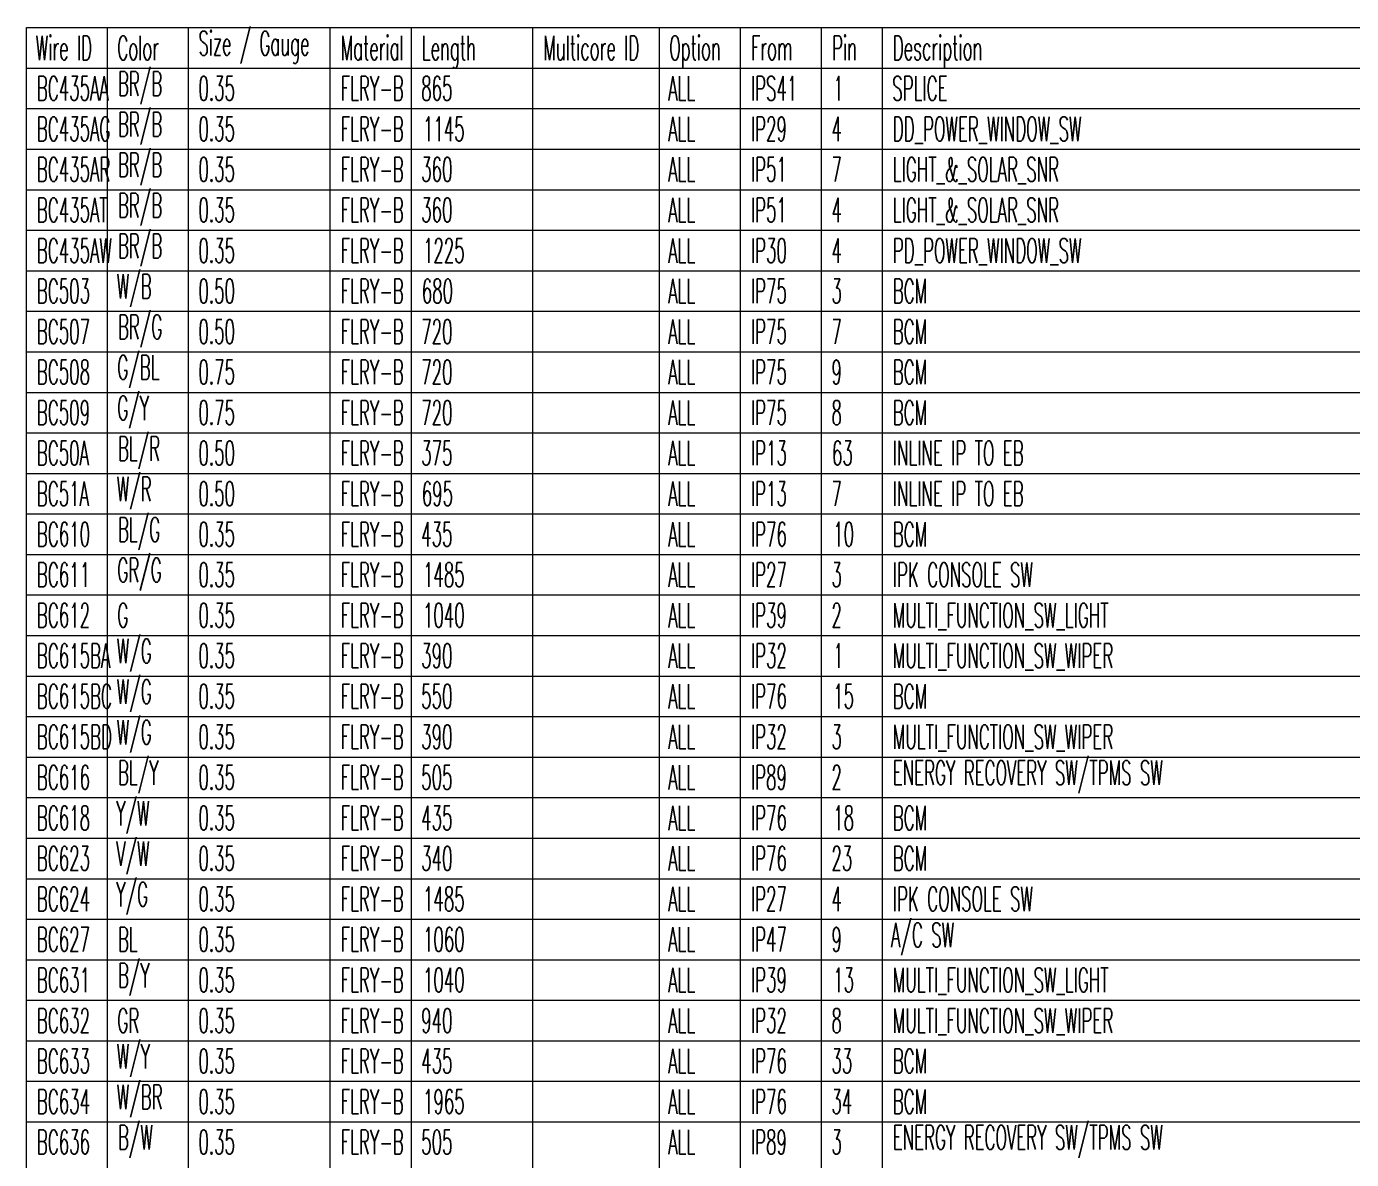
# Model space of a CAD drawing. Header units: inches. Extents: x 47316 to 59086, y 3141 to 11743.
# Drawn here: x 55095.9 to 55259.4, y 8790.6 to 8930.4 of the extents above; entities that cross this region are included whole.
import ezdxf

# ---------------------------------------------------------------- set-up
doc = ezdxf.new("R2010")
doc.units = ezdxf.units.IN
doc.header["$MEASUREMENT"] = 0
doc.styles.get("Standard").update_dxf_attribs({"font": ''})
doc.styles.get('Standard').set_extended_font_data('SimSun')

msp = doc.modelspace()

# ---------------------------------------------------------------- linework, layer by layer
at = {"color": 0, "linetype": 'Continuous', "lineweight": 15}
for p, q in [((55095.95, 8425.24), (55095.95, 8930.24)), ((55095.95, 8930.24), (55422.8, 8930.24)), ((55105.95, 8425.24), (55105.95, 8930.24)), ((55115.95, 8425.24), (55115.95, 8930.24)), ((55133.42, 8425.24), (55133.42, 8930.24)), ((55143.42, 8425.24), (55143.42, 8930.24)), ((55158.42, 8425.24), (55158.42, 8930.24)), ((55174.02, 8425.24), (55174.02, 8930.24)), ((55184.02, 8425.24), (55184.02, 8930.24)), ((55194.02, 8425.24), (55194.02, 8930.24)), ((55201.52, 8425.24), (55201.52, 8930.24)), ((55095.95, 8925.24), (55422.8, 8925.24)), ((55095.95, 8920.24), (55422.8, 8920.24)), ((55095.95, 8915.24), (55422.8, 8915.24)), ((55095.95, 8910.24), (55422.8, 8910.24)), ((55095.95, 8905.24), (55422.8, 8905.24)), ((55095.95, 8900.24), (55422.8, 8900.24)), ((55095.95, 8895.24), (55422.8, 8895.24)), ((55095.95, 8890.24), (55422.8, 8890.24)), ((55095.95, 8885.24), (55422.8, 8885.24)), ((55095.95, 8880.24), (55422.8, 8880.24)), ((55095.95, 8875.24), (55422.8, 8875.24)), ((55095.95, 8870.24), (55422.8, 8870.24)), ((55095.95, 8865.24), (55422.8, 8865.24)), ((55095.95, 8860.24), (55422.8, 8860.24)), ((55095.95, 8855.24), (55422.8, 8855.24)), ((55095.95, 8850.24), (55422.8, 8850.24)), ((55095.95, 8845.24), (55422.8, 8845.24)), ((55095.95, 8840.24), (55422.8, 8840.24)), ((55095.95, 8835.24), (55422.8, 8835.24)), ((55095.95, 8830.24), (55422.8, 8830.24)), ((55095.95, 8825.24), (55422.8, 8825.24)), ((55095.95, 8820.24), (55422.8, 8820.24)), ((55095.95, 8815.24), (55422.8, 8815.24)), ((55095.95, 8810.24), (55422.8, 8810.24)), ((55095.95, 8805.24), (55422.8, 8805.24)), ((55095.95, 8800.24), (55422.8, 8800.24)), ((55095.95, 8795.24), (55422.8, 8795.24))]:
    msp.add_line(p, q, dxfattribs=at)

# ---------------------------------------------------------------- texts
at = {"color": 140, "linetype": 'Continuous', "lineweight": 15, "char_height": 3, "attachment_point": 1}
for s, insert, width in [('\\Fromans.shx;\\W0.5000000000;\\T1.0000000000;\\o\\lSize / Gauge', (55117.16, 8929.81), 15.9286), ('\\Fromans.shx;\\W0.5000000000;\\T1.0000000000;\\o\\lWire ID', (55097.09, 8929.24), 8.0714), ('\\Fromans.shx;\\W0.5000000000;\\T1.0000000000;\\o\\lColor', (55107.16, 8929.24), 5.7143), ('\\Fromans.shx;\\W0.5000000000;\\T1.0000000000;\\o\\lMaterial', (55134.7, 8929.24), 8.6429), ('\\Fromans.shx;\\W0.5000000000;\\T1.0000000000;\\o\\lLength', (55144.7, 8929.24), 7.4286), ('\\Fromans.shx;\\W0.5000000000;\\T1.0000000000;\\o\\lMulticore ID', (55159.7, 8929.24), 13.5), ('\\Fromans.shx;\\W0.5000000000;\\T1.0000000000;\\o\\lOption', (55175.23, 8929.24), 7.0714), ('\\Fromans.shx;\\W0.5000000000;\\T1.0000000000;\\o\\lFrom', (55185.3, 8929.24), 5.7143), ('\\Fromans.shx;\\W0.5000000000;\\T1.0000000000;\\o\\lPin', (55195.3, 8929.24), 3.4286), ('\\Fromans.shx;\\W0.5000000000;\\T1.0000000000;\\o\\lDescription', (55202.8, 8929.24), 12.2857)]:
    msp.add_mtext(s, dxfattribs=dict(at, insert=insert, width=width))
at = {"color": 7, "linetype": 'Continuous', "lineweight": 15, "char_height": 3, "attachment_point": 1}
for s, insert, width in [('\\Fromans.shx;\\W0.5000000000;\\T1.0000000000;\\o\\lBR/B', (55107.23, 8924.81), 6.0714), ('\\Fromans.shx;\\W0.5000000000;\\T1.0000000000;\\o\\lBC435AA', (55097.23, 8924.24), 9.8571), ('\\Fromans.shx;\\W0.5000000000;\\T1.0000000000;\\o\\l0.35', (55117.16, 8924.24), 5), ('\\Fromans.shx;\\W0.5000000000;\\T1.0000000000;\\o\\lFLRY-B', (55134.7, 8924.24), 8.6429), ('\\Fromans.shx;\\W0.5000000000;\\T1.0000000000;\\o\\l865', (55144.63, 8924.24), 4.2857), ('\\Fromans.shx;\\W0.5000000000;\\T1.0000000000;\\o\\lALL', (55175.09, 8924.24), 3.7143), ('\\Fromans.shx;\\W0.5000000000;\\T1.0000000000;\\o\\lIPS41', (55185.3, 8924.24), 6.3571), ('\\Fromans.shx;\\W0.5000000000;\\T1.0000000000;\\o\\l1', (55195.45, 8924.24), 1.4286), ('\\Fromans.shx;\\W0.5000000000;\\T1.0000000000;\\o\\lSPLICE', (55202.73, 8924.24), 7.5714), ('\\Fromans.shx;\\W0.5000000000;\\T1.0000000000;\\o\\lBR/B', (55107.23, 8919.81), 6.0714), ('\\Fromans.shx;\\W0.5000000000;\\T1.0000000000;\\o\\lBC435AG', (55097.23, 8919.24), 10.0714), ('\\Fromans.shx;\\W0.5000000000;\\T1.0000000000;\\o\\l0.35', (55117.16, 8919.24), 5), ('\\Fromans.shx;\\W0.5000000000;\\T1.0000000000;\\o\\lFLRY-B', (55134.7, 8919.24), 8.6429), ('\\Fromans.shx;\\W0.5000000000;\\T1.0000000000;\\o\\l1145', (55144.85, 8919.24), 5.7143), ('\\Fromans.shx;\\W0.5000000000;\\T1.0000000000;\\o\\lALL', (55175.09, 8919.24), 3.7143), ('\\Fromans.shx;\\W0.5000000000;\\T1.0000000000;\\o\\lIP29', (55185.3, 8919.24), 4.9286), ('\\Fromans.shx;\\W0.5000000000;\\T1.0000000000;\\o\\l4', (55195.23, 8919.24), 1.4286), ('\\Fromans.shx;\\W0.5000000000;\\T1.0000000000;\\o\\lDD_POWER_WINDOW_SW', (55202.8, 8919.24), 27.5714), ('\\Fromans.shx;\\W0.5000000000;\\T1.0000000000;\\o\\lBR/B', (55107.23, 8914.81), 6.0714), ('\\Fromans.shx;\\W0.5000000000;\\T1.0000000000;\\o\\lBC435AR', (55097.23, 8914.24), 10.0714), ('\\Fromans.shx;\\W0.5000000000;\\T1.0000000000;\\o\\l0.35', (55117.16, 8914.24), 5), ('\\Fromans.shx;\\W0.5000000000;\\T1.0000000000;\\o\\lFLRY-B', (55134.7, 8914.24), 8.6429), ('\\Fromans.shx;\\W0.5000000000;\\T1.0000000000;\\o\\l360', (55144.63, 8914.24), 4.2857), ('\\Fromans.shx;\\W0.5000000000;\\T1.0000000000;\\o\\lALL', (55175.09, 8914.24), 3.7143), ('\\Fromans.shx;\\W0.5000000000;\\T1.0000000000;\\o\\lIP51', (55185.3, 8914.24), 4.9286), ('\\Fromans.shx;\\W0.5000000000;\\T1.0000000000;\\o\\l7', (55195.23, 8914.24), 1.4286), ('\\Fromans.shx;\\W0.5000000000;\\T1.0000000000;\\o\\lLIGHT_&_SOLAR_SNR', (55202.8, 8914.24), 24.5), ('\\Fromans.shx;\\W0.5000000000;\\T1.0000000000;\\o\\lBR/B', (55107.23, 8909.81), 6.0714), ('\\Fromans.shx;\\W0.5000000000;\\T1.0000000000;\\o\\lBC435AT', (55097.23, 8909.24), 9.7143), ('\\Fromans.shx;\\W0.5000000000;\\T1.0000000000;\\o\\l0.35', (55117.16, 8909.24), 5), ('\\Fromans.shx;\\W0.5000000000;\\T1.0000000000;\\o\\lFLRY-B', (55134.7, 8909.24), 8.6429), ('\\Fromans.shx;\\W0.5000000000;\\T1.0000000000;\\o\\l360', (55144.63, 8909.24), 4.2857), ('\\Fromans.shx;\\W0.5000000000;\\T1.0000000000;\\o\\lALL', (55175.09, 8909.24), 3.7143), ('\\Fromans.shx;\\W0.5000000000;\\T1.0000000000;\\o\\lIP51', (55185.3, 8909.24), 4.9286), ('\\Fromans.shx;\\W0.5000000000;\\T1.0000000000;\\o\\l4', (55195.23, 8909.24), 1.4286), ('\\Fromans.shx;\\W0.5000000000;\\T1.0000000000;\\o\\lLIGHT_&_SOLAR_SNR', (55202.8, 8909.24), 24.5), ('\\Fromans.shx;\\W0.5000000000;\\T1.0000000000;\\o\\lBR/B', (55107.23, 8904.81), 6.0714), ('\\Fromans.shx;\\W0.5000000000;\\T1.0000000000;\\o\\lBC435AW', (55097.23, 8904.24), 10.2857), ('\\Fromans.shx;\\W0.5000000000;\\T1.0000000000;\\o\\l0.35', (55117.16, 8904.24), 5), ('\\Fromans.shx;\\W0.5000000000;\\T1.0000000000;\\o\\lFLRY-B', (55134.7, 8904.24), 8.6429), ('\\Fromans.shx;\\W0.5000000000;\\T1.0000000000;\\o\\l1225', (55144.85, 8904.24), 5.7143), ('\\Fromans.shx;\\W0.5000000000;\\T1.0000000000;\\o\\lALL', (55175.09, 8904.24), 3.7143), ('\\Fromans.shx;\\W0.5000000000;\\T1.0000000000;\\o\\lIP30', (55185.3, 8904.24), 4.9286), ('\\Fromans.shx;\\W0.5000000000;\\T1.0000000000;\\o\\l4', (55195.23, 8904.24), 1.4286), ('\\Fromans.shx;\\W0.5000000000;\\T1.0000000000;\\o\\lPD_POWER_WINDOW_SW', (55202.8, 8904.24), 27.5714), ('\\Fromans.shx;\\W0.5000000000;\\T1.0000000000;\\o\\lW/B', (55107.09, 8899.81), 4.7857), ('\\Fromans.shx;\\W0.5000000000;\\T1.0000000000;\\o\\lBC503', (55097.23, 8899.24), 7.2857), ('\\Fromans.shx;\\W0.5000000000;\\T1.0000000000;\\o\\l0.50', (55117.16, 8899.24), 5), ('\\Fromans.shx;\\W0.5000000000;\\T1.0000000000;\\o\\lFLRY-B', (55134.7, 8899.24), 8.6429), ('\\Fromans.shx;\\W0.5000000000;\\T1.0000000000;\\o\\l680', (55144.7, 8899.24), 4.2857), ('\\Fromans.shx;\\W0.5000000000;\\T1.0000000000;\\o\\lALL', (55175.09, 8899.24), 3.7143), ('\\Fromans.shx;\\W0.5000000000;\\T1.0000000000;\\o\\lIP75', (55185.3, 8899.24), 4.9286), ('\\Fromans.shx;\\W0.5000000000;\\T1.0000000000;\\o\\l3', (55195.23, 8899.24), 1.4286), ('\\Fromans.shx;\\W0.5000000000;\\T1.0000000000;\\o\\lBCM', (55202.8, 8899.24), 4.7143), ('\\Fromans.shx;\\W0.5000000000;\\T1.0000000000;\\o\\lBR/G', (55107.23, 8894.81), 6.0714), ('\\Fromans.shx;\\W0.5000000000;\\T1.0000000000;\\o\\lBC507', (55097.23, 8894.24), 7.2857), ('\\Fromans.shx;\\W0.5000000000;\\T1.0000000000;\\o\\l0.50', (55117.16, 8894.24), 5), ('\\Fromans.shx;\\W0.5000000000;\\T1.0000000000;\\o\\lFLRY-B', (55134.7, 8894.24), 8.6429), ('\\Fromans.shx;\\W0.5000000000;\\T1.0000000000;\\o\\l720', (55144.63, 8894.24), 4.2857), ('\\Fromans.shx;\\W0.5000000000;\\T1.0000000000;\\o\\lALL', (55175.09, 8894.24), 3.7143), ('\\Fromans.shx;\\W0.5000000000;\\T1.0000000000;\\o\\lIP75', (55185.3, 8894.24), 4.9286), ('\\Fromans.shx;\\W0.5000000000;\\T1.0000000000;\\o\\l7', (55195.23, 8894.24), 1.4286), ('\\Fromans.shx;\\W0.5000000000;\\T1.0000000000;\\o\\lBCM', (55202.8, 8894.24), 4.7143), ('\\Fromans.shx;\\W0.5000000000;\\T1.0000000000;\\o\\lG/BL', (55107.16, 8889.81), 5.7857), ('\\Fromans.shx;\\W0.5000000000;\\T1.0000000000;\\o\\lBC508', (55097.23, 8889.24), 7.2857), ('\\Fromans.shx;\\W0.5000000000;\\T1.0000000000;\\o\\l0.75', (55117.16, 8889.24), 5), ('\\Fromans.shx;\\W0.5000000000;\\T1.0000000000;\\o\\lFLRY-B', (55134.7, 8889.24), 8.6429), ('\\Fromans.shx;\\W0.5000000000;\\T1.0000000000;\\o\\l720', (55144.63, 8889.24), 4.2857), ('\\Fromans.shx;\\W0.5000000000;\\T1.0000000000;\\o\\lALL', (55175.09, 8889.24), 3.7143), ('\\Fromans.shx;\\W0.5000000000;\\T1.0000000000;\\o\\lIP75', (55185.3, 8889.24), 4.9286), ('\\Fromans.shx;\\W0.5000000000;\\T1.0000000000;\\o\\l9', (55195.23, 8889.24), 1.4286), ('\\Fromans.shx;\\W0.5000000000;\\T1.0000000000;\\o\\lBCM', (55202.8, 8889.24), 4.7143), ('\\Fromans.shx;\\W0.5000000000;\\T1.0000000000;\\o\\lBC509', (55097.23, 8884.24), 7.2857), ('\\Fromans.shx;\\W0.5000000000;\\T1.0000000000;\\o\\lG/Y', (55107.16, 8884.81), 4.3571), ('\\Fromans.shx;\\W0.5000000000;\\T1.0000000000;\\o\\l0.75', (55117.16, 8884.24), 5), ('\\Fromans.shx;\\W0.5000000000;\\T1.0000000000;\\o\\lFLRY-B', (55134.7, 8884.24), 8.6429), ('\\Fromans.shx;\\W0.5000000000;\\T1.0000000000;\\o\\l720', (55144.63, 8884.24), 4.2857), ('\\Fromans.shx;\\W0.5000000000;\\T1.0000000000;\\o\\lALL', (55175.09, 8884.24), 3.7143), ('\\Fromans.shx;\\W0.5000000000;\\T1.0000000000;\\o\\lIP75', (55185.3, 8884.24), 4.9286), ('\\Fromans.shx;\\W0.5000000000;\\T1.0000000000;\\o\\l8', (55195.23, 8884.24), 1.4286), ('\\Fromans.shx;\\W0.5000000000;\\T1.0000000000;\\o\\lBCM', (55202.8, 8884.24), 4.7143), ('\\Fromans.shx;\\W0.5000000000;\\T1.0000000000;\\o\\lBC50A', (55097.23, 8879.24), 7.1429), ('\\Fromans.shx;\\W0.5000000000;\\T1.0000000000;\\o\\lBL/R', (55107.23, 8879.81), 5.7857), ('\\Fromans.shx;\\W0.5000000000;\\T1.0000000000;\\o\\l0.50', (55117.16, 8879.24), 5), ('\\Fromans.shx;\\W0.5000000000;\\T1.0000000000;\\o\\lFLRY-B', (55134.7, 8879.24), 8.6429), ('\\Fromans.shx;\\W0.5000000000;\\T1.0000000000;\\o\\l375', (55144.63, 8879.24), 4.2857), ('\\Fromans.shx;\\W0.5000000000;\\T1.0000000000;\\o\\lALL', (55175.09, 8879.24), 3.7143), ('\\Fromans.shx;\\W0.5000000000;\\T1.0000000000;\\o\\lIP13', (55185.3, 8879.24), 4.9286), ('\\Fromans.shx;\\W0.5000000000;\\T1.0000000000;\\o\\l63', (55195.3, 8879.24), 2.8571), ('\\Fromans.shx;\\W0.5000000000;\\T1.0000000000;\\o\\lINLINE IP TO EB', (55202.8, 8879.24), 19), ('\\Fromans.shx;\\W0.5000000000;\\T1.0000000000;\\o\\lBC51A', (55097.23, 8874.24), 7.1429), ('\\Fromans.shx;\\W0.5000000000;\\T1.0000000000;\\o\\lW/R', (55107.09, 8874.81), 4.7857), ('\\Fromans.shx;\\W0.5000000000;\\T1.0000000000;\\o\\l0.50', (55117.16, 8874.24), 5), ('\\Fromans.shx;\\W0.5000000000;\\T1.0000000000;\\o\\lFLRY-B', (55134.7, 8874.24), 8.6429), ('\\Fromans.shx;\\W0.5000000000;\\T1.0000000000;\\o\\l695', (55144.7, 8874.24), 4.2857), ('\\Fromans.shx;\\W0.5000000000;\\T1.0000000000;\\o\\lALL', (55175.09, 8874.24), 3.7143), ('\\Fromans.shx;\\W0.5000000000;\\T1.0000000000;\\o\\lIP13', (55185.3, 8874.24), 4.9286), ('\\Fromans.shx;\\W0.5000000000;\\T1.0000000000;\\o\\l7', (55195.23, 8874.24), 1.4286), ('\\Fromans.shx;\\W0.5000000000;\\T1.0000000000;\\o\\lINLINE IP TO EB', (55202.8, 8874.24), 19), ('\\Fromans.shx;\\W0.5000000000;\\T1.0000000000;\\o\\lBC610', (55097.23, 8869.24), 7.2857), ('\\Fromans.shx;\\W0.5000000000;\\T1.0000000000;\\o\\lBL/G', (55107.23, 8869.81), 5.7857), ('\\Fromans.shx;\\W0.5000000000;\\T1.0000000000;\\o\\l0.35', (55117.16, 8869.24), 5), ('\\Fromans.shx;\\W0.5000000000;\\T1.0000000000;\\o\\lFLRY-B', (55134.7, 8869.24), 8.6429), ('\\Fromans.shx;\\W0.5000000000;\\T1.0000000000;\\o\\l435', (55144.63, 8869.24), 4.2857), ('\\Fromans.shx;\\W0.5000000000;\\T1.0000000000;\\o\\lALL', (55175.09, 8869.24), 3.7143), ('\\Fromans.shx;\\W0.5000000000;\\T1.0000000000;\\o\\lIP76', (55185.3, 8869.24), 4.9286), ('\\Fromans.shx;\\W0.5000000000;\\T1.0000000000;\\o\\l10', (55195.45, 8869.24), 2.8571), ('\\Fromans.shx;\\W0.5000000000;\\T1.0000000000;\\o\\lBCM', (55202.8, 8869.24), 4.7143), ('\\Fromans.shx;\\W0.5000000000;\\T1.0000000000;\\o\\lBC611', (55097.23, 8864.24), 7.2857), ('\\Fromans.shx;\\W0.5000000000;\\T1.0000000000;\\o\\lGR/G', (55107.16, 8864.81), 6.0714), ('\\Fromans.shx;\\W0.5000000000;\\T1.0000000000;\\o\\l0.35', (55117.16, 8864.24), 5), ('\\Fromans.shx;\\W0.5000000000;\\T1.0000000000;\\o\\lFLRY-B', (55134.7, 8864.24), 8.6429), ('\\Fromans.shx;\\W0.5000000000;\\T1.0000000000;\\o\\l1485', (55144.85, 8864.24), 5.7143), ('\\Fromans.shx;\\W0.5000000000;\\T1.0000000000;\\o\\lALL', (55175.09, 8864.24), 3.7143), ('\\Fromans.shx;\\W0.5000000000;\\T1.0000000000;\\o\\lIP27', (55185.3, 8864.24), 4.9286), ('\\Fromans.shx;\\W0.5000000000;\\T1.0000000000;\\o\\l3', (55195.23, 8864.24), 1.4286), ('\\Fromans.shx;\\W0.5000000000;\\T1.0000000000;\\o\\lIPK CONSOLE SW', (55202.8, 8864.24), 19.9286), ('\\Fromans.shx;\\W0.5000000000;\\T1.0000000000;\\o\\lBC612', (55097.23, 8859.24), 7.2857), ('\\Fromans.shx;\\W0.5000000000;\\T1.0000000000;\\o\\lG', (55107.16, 8859.24), 1.5), ('\\Fromans.shx;\\W0.5000000000;\\T1.0000000000;\\o\\l0.35', (55117.16, 8859.24), 5), ('\\Fromans.shx;\\W0.5000000000;\\T1.0000000000;\\o\\lFLRY-B', (55134.7, 8859.24), 8.6429), ('\\Fromans.shx;\\W0.5000000000;\\T1.0000000000;\\o\\l1040', (55144.85, 8859.24), 5.7143), ('\\Fromans.shx;\\W0.5000000000;\\T1.0000000000;\\o\\lALL', (55175.09, 8859.24), 3.7143), ('\\Fromans.shx;\\W0.5000000000;\\T1.0000000000;\\o\\lIP39', (55185.3, 8859.24), 4.9286), ('\\Fromans.shx;\\W0.5000000000;\\T1.0000000000;\\o\\l2', (55195.23, 8859.24), 1.4286), ('\\Fromans.shx;\\W0.5000000000;\\T1.0000000000;\\o\\lMULTI_FUNCTION_SW_LIGHT', (55202.8, 8859.24), 31.2857), ('\\Fromans.shx;\\W0.5000000000;\\T1.0000000000;\\o\\lW/G', (55107.09, 8854.81), 4.7857), ('\\Fromans.shx;\\W0.5000000000;\\T1.0000000000;\\o\\lBC615BA', (55097.23, 8854.24), 10.0714), ('\\Fromans.shx;\\W0.5000000000;\\T1.0000000000;\\o\\l0.35', (55117.16, 8854.24), 5), ('\\Fromans.shx;\\W0.5000000000;\\T1.0000000000;\\o\\lFLRY-B', (55134.7, 8854.24), 8.6429), ('\\Fromans.shx;\\W0.5000000000;\\T1.0000000000;\\o\\l390', (55144.63, 8854.24), 4.2857), ('\\Fromans.shx;\\W0.5000000000;\\T1.0000000000;\\o\\lALL', (55175.09, 8854.24), 3.7143), ('\\Fromans.shx;\\W0.5000000000;\\T1.0000000000;\\o\\lIP32', (55185.3, 8854.24), 4.9286), ('\\Fromans.shx;\\W0.5000000000;\\T1.0000000000;\\o\\l1', (55195.45, 8854.24), 1.4286), ('\\Fromans.shx;\\W0.5000000000;\\T1.0000000000;\\o\\lMULTI_FUNCTION_SW_WIPER', (55202.8, 8854.24), 31.9286), ('\\Fromans.shx;\\W0.5000000000;\\T1.0000000000;\\o\\lW/G', (55107.09, 8849.81), 4.7857), ('\\Fromans.shx;\\W0.5000000000;\\T1.0000000000;\\o\\lBC615BC', (55097.23, 8849.24), 10.2857), ('\\Fromans.shx;\\W0.5000000000;\\T1.0000000000;\\o\\l0.35', (55117.16, 8849.24), 5), ('\\Fromans.shx;\\W0.5000000000;\\T1.0000000000;\\o\\lFLRY-B', (55134.7, 8849.24), 8.6429), ('\\Fromans.shx;\\W0.5000000000;\\T1.0000000000;\\o\\l550', (55144.63, 8849.24), 4.2857), ('\\Fromans.shx;\\W0.5000000000;\\T1.0000000000;\\o\\lALL', (55175.09, 8849.24), 3.7143), ('\\Fromans.shx;\\W0.5000000000;\\T1.0000000000;\\o\\lIP76', (55185.3, 8849.24), 4.9286), ('\\Fromans.shx;\\W0.5000000000;\\T1.0000000000;\\o\\l15', (55195.45, 8849.24), 2.8571), ('\\Fromans.shx;\\W0.5000000000;\\T1.0000000000;\\o\\lBCM', (55202.8, 8849.24), 4.7143), ('\\Fromans.shx;\\W0.5000000000;\\T1.0000000000;\\o\\lW/G', (55107.09, 8844.81), 4.7857), ('\\Fromans.shx;\\W0.5000000000;\\T1.0000000000;\\o\\lBC615BD', (55097.23, 8844.24), 10.2857), ('\\Fromans.shx;\\W0.5000000000;\\T1.0000000000;\\o\\l0.35', (55117.16, 8844.24), 5), ('\\Fromans.shx;\\W0.5000000000;\\T1.0000000000;\\o\\lFLRY-B', (55134.7, 8844.24), 8.6429), ('\\Fromans.shx;\\W0.5000000000;\\T1.0000000000;\\o\\l390', (55144.63, 8844.24), 4.2857), ('\\Fromans.shx;\\W0.5000000000;\\T1.0000000000;\\o\\lALL', (55175.09, 8844.24), 3.7143), ('\\Fromans.shx;\\W0.5000000000;\\T1.0000000000;\\o\\lIP32', (55185.3, 8844.24), 4.9286), ('\\Fromans.shx;\\W0.5000000000;\\T1.0000000000;\\o\\l3', (55195.23, 8844.24), 1.4286), ('\\Fromans.shx;\\W0.5000000000;\\T1.0000000000;\\o\\lMULTI_FUNCTION_SW_WIPER', (55202.8, 8844.24), 31.9286), ('\\Fromans.shx;\\W0.5000000000;\\T1.0000000000;\\o\\lBL/Y', (55107.23, 8839.81), 5.5714), ('\\Fromans.shx;\\W0.5000000000;\\T1.0000000000;\\o\\lENERGY RECOVERY SW/TPMS SW', (55202.8, 8839.81), 38.0714), ('\\Fromans.shx;\\W0.5000000000;\\T1.0000000000;\\o\\lBC616', (55097.23, 8839.24), 7.2857), ('\\Fromans.shx;\\W0.5000000000;\\T1.0000000000;\\o\\l0.35', (55117.16, 8839.24), 5), ('\\Fromans.shx;\\W0.5000000000;\\T1.0000000000;\\o\\lFLRY-B', (55134.7, 8839.24), 8.6429), ('\\Fromans.shx;\\W0.5000000000;\\T1.0000000000;\\o\\l505', (55144.63, 8839.24), 4.2857), ('\\Fromans.shx;\\W0.5000000000;\\T1.0000000000;\\o\\lALL', (55175.09, 8839.24), 3.7143), ('\\Fromans.shx;\\W0.5000000000;\\T1.0000000000;\\o\\lIP89', (55185.3, 8839.24), 4.9286), ('\\Fromans.shx;\\W0.5000000000;\\T1.0000000000;\\o\\l2', (55195.23, 8839.24), 1.4286), ('\\Fromans.shx;\\W0.5000000000;\\T1.0000000000;\\o\\lY/W', (55107.02, 8834.81), 4.5714), ('\\Fromans.shx;\\W0.5000000000;\\T1.0000000000;\\o\\lBC618', (55097.23, 8834.24), 7.2857), ('\\Fromans.shx;\\W0.5000000000;\\T1.0000000000;\\o\\l0.35', (55117.16, 8834.24), 5), ('\\Fromans.shx;\\W0.5000000000;\\T1.0000000000;\\o\\lFLRY-B', (55134.7, 8834.24), 8.6429), ('\\Fromans.shx;\\W0.5000000000;\\T1.0000000000;\\o\\l435', (55144.63, 8834.24), 4.2857), ('\\Fromans.shx;\\W0.5000000000;\\T1.0000000000;\\o\\lALL', (55175.09, 8834.24), 3.7143), ('\\Fromans.shx;\\W0.5000000000;\\T1.0000000000;\\o\\lIP76', (55185.3, 8834.24), 4.9286), ('\\Fromans.shx;\\W0.5000000000;\\T1.0000000000;\\o\\l18', (55195.45, 8834.24), 2.8571), ('\\Fromans.shx;\\W0.5000000000;\\T1.0000000000;\\o\\lBCM', (55202.8, 8834.24), 4.7143), ('\\Fromans.shx;\\W0.5000000000;\\T1.0000000000;\\o\\lV/W', (55107.02, 8829.81), 4.5714), ('\\Fromans.shx;\\W0.5000000000;\\T1.0000000000;\\o\\lBC623', (55097.23, 8829.24), 7.2857), ('\\Fromans.shx;\\W0.5000000000;\\T1.0000000000;\\o\\l0.35', (55117.16, 8829.24), 5), ('\\Fromans.shx;\\W0.5000000000;\\T1.0000000000;\\o\\lFLRY-B', (55134.7, 8829.24), 8.6429), ('\\Fromans.shx;\\W0.5000000000;\\T1.0000000000;\\o\\l340', (55144.63, 8829.24), 4.2857), ('\\Fromans.shx;\\W0.5000000000;\\T1.0000000000;\\o\\lALL', (55175.09, 8829.24), 3.7143), ('\\Fromans.shx;\\W0.5000000000;\\T1.0000000000;\\o\\lIP76', (55185.3, 8829.24), 4.9286), ('\\Fromans.shx;\\W0.5000000000;\\T1.0000000000;\\o\\l23', (55195.23, 8829.24), 2.8571), ('\\Fromans.shx;\\W0.5000000000;\\T1.0000000000;\\o\\lBCM', (55202.8, 8829.24), 4.7143), ('\\Fromans.shx;\\W0.5000000000;\\T1.0000000000;\\o\\lY/G', (55107.02, 8824.81), 4.3571), ('\\Fromans.shx;\\W0.5000000000;\\T1.0000000000;\\o\\lBC624', (55097.23, 8824.24), 7.2857), ('\\Fromans.shx;\\W0.5000000000;\\T1.0000000000;\\o\\l0.35', (55117.16, 8824.24), 5), ('\\Fromans.shx;\\W0.5000000000;\\T1.0000000000;\\o\\lFLRY-B', (55134.7, 8824.24), 8.6429), ('\\Fromans.shx;\\W0.5000000000;\\T1.0000000000;\\o\\l1485', (55144.85, 8824.24), 5.7143), ('\\Fromans.shx;\\W0.5000000000;\\T1.0000000000;\\o\\lALL', (55175.09, 8824.24), 3.7143), ('\\Fromans.shx;\\W0.5000000000;\\T1.0000000000;\\o\\lIP27', (55185.3, 8824.24), 4.9286), ('\\Fromans.shx;\\W0.5000000000;\\T1.0000000000;\\o\\l4', (55195.23, 8824.24), 1.4286), ('\\Fromans.shx;\\W0.5000000000;\\T1.0000000000;\\o\\lIPK CONSOLE SW', (55202.8, 8824.24), 19.9286), ('\\Fromans.shx;\\W0.5000000000;\\T1.0000000000;\\o\\lA/C SW', (55202.59, 8819.81), 9), ('\\Fromans.shx;\\W0.5000000000;\\T1.0000000000;\\o\\lBC627', (55097.23, 8819.24), 7.2857), ('\\Fromans.shx;\\W0.5000000000;\\T1.0000000000;\\o\\lBL', (55107.23, 8819.24), 2.7143), ('\\Fromans.shx;\\W0.5000000000;\\T1.0000000000;\\o\\l0.35', (55117.16, 8819.24), 5), ('\\Fromans.shx;\\W0.5000000000;\\T1.0000000000;\\o\\lFLRY-B', (55134.7, 8819.24), 8.6429), ('\\Fromans.shx;\\W0.5000000000;\\T1.0000000000;\\o\\l1060', (55144.85, 8819.24), 5.7143), ('\\Fromans.shx;\\W0.5000000000;\\T1.0000000000;\\o\\lALL', (55175.09, 8819.24), 3.7143), ('\\Fromans.shx;\\W0.5000000000;\\T1.0000000000;\\o\\lIP47', (55185.3, 8819.24), 4.9286), ('\\Fromans.shx;\\W0.5000000000;\\T1.0000000000;\\o\\l9', (55195.23, 8819.24), 1.4286), ('\\Fromans.shx;\\W0.5000000000;\\T1.0000000000;\\o\\lB/Y', (55107.23, 8814.81), 4.3571), ('\\Fromans.shx;\\W0.5000000000;\\T1.0000000000;\\o\\lBC631', (55097.23, 8814.24), 7.2857), ('\\Fromans.shx;\\W0.5000000000;\\T1.0000000000;\\o\\l0.35', (55117.16, 8814.24), 5), ('\\Fromans.shx;\\W0.5000000000;\\T1.0000000000;\\o\\lFLRY-B', (55134.7, 8814.24), 8.6429), ('\\Fromans.shx;\\W0.5000000000;\\T1.0000000000;\\o\\l1040', (55144.85, 8814.24), 5.7143), ('\\Fromans.shx;\\W0.5000000000;\\T1.0000000000;\\o\\lALL', (55175.09, 8814.24), 3.7143), ('\\Fromans.shx;\\W0.5000000000;\\T1.0000000000;\\o\\lIP39', (55185.3, 8814.24), 4.9286), ('\\Fromans.shx;\\W0.5000000000;\\T1.0000000000;\\o\\l13', (55195.45, 8814.24), 2.8571), ('\\Fromans.shx;\\W0.5000000000;\\T1.0000000000;\\o\\lMULTI_FUNCTION_SW_LIGHT', (55202.8, 8814.24), 31.2857), ('\\Fromans.shx;\\W0.5000000000;\\T1.0000000000;\\o\\lBC632', (55097.23, 8809.24), 7.2857), ('\\Fromans.shx;\\W0.5000000000;\\T1.0000000000;\\o\\lGR', (55107.16, 8809.24), 3), ('\\Fromans.shx;\\W0.5000000000;\\T1.0000000000;\\o\\l0.35', (55117.16, 8809.24), 5), ('\\Fromans.shx;\\W0.5000000000;\\T1.0000000000;\\o\\lFLRY-B', (55134.7, 8809.24), 8.6429), ('\\Fromans.shx;\\W0.5000000000;\\T1.0000000000;\\o\\l940', (55144.63, 8809.24), 4.2857), ('\\Fromans.shx;\\W0.5000000000;\\T1.0000000000;\\o\\lALL', (55175.09, 8809.24), 3.7143), ('\\Fromans.shx;\\W0.5000000000;\\T1.0000000000;\\o\\lIP32', (55185.3, 8809.24), 4.9286), ('\\Fromans.shx;\\W0.5000000000;\\T1.0000000000;\\o\\l8', (55195.23, 8809.24), 1.4286), ('\\Fromans.shx;\\W0.5000000000;\\T1.0000000000;\\o\\lMULTI_FUNCTION_SW_WIPER', (55202.8, 8809.24), 31.9286), ('\\Fromans.shx;\\W0.5000000000;\\T1.0000000000;\\o\\lW/Y', (55107.09, 8804.81), 4.5714), ('\\Fromans.shx;\\W0.5000000000;\\T1.0000000000;\\o\\lBC633', (55097.23, 8804.24), 7.2857), ('\\Fromans.shx;\\W0.5000000000;\\T1.0000000000;\\o\\l0.35', (55117.16, 8804.24), 5), ('\\Fromans.shx;\\W0.5000000000;\\T1.0000000000;\\o\\lFLRY-B', (55134.7, 8804.24), 8.6429), ('\\Fromans.shx;\\W0.5000000000;\\T1.0000000000;\\o\\l435', (55144.63, 8804.24), 4.2857), ('\\Fromans.shx;\\W0.5000000000;\\T1.0000000000;\\o\\lALL', (55175.09, 8804.24), 3.7143), ('\\Fromans.shx;\\W0.5000000000;\\T1.0000000000;\\o\\lIP76', (55185.3, 8804.24), 4.9286), ('\\Fromans.shx;\\W0.5000000000;\\T1.0000000000;\\o\\l33', (55195.23, 8804.24), 2.8571), ('\\Fromans.shx;\\W0.5000000000;\\T1.0000000000;\\o\\lBCM', (55202.8, 8804.24), 4.7143), ('\\Fromans.shx;\\W0.5000000000;\\T1.0000000000;\\o\\lBC634', (55097.23, 8799.24), 7.2857), ('\\Fromans.shx;\\W0.5000000000;\\T1.0000000000;\\o\\lW/BR', (55107.09, 8799.81), 6.2857), ('\\Fromans.shx;\\W0.5000000000;\\T1.0000000000;\\o\\l0.35', (55117.16, 8799.24), 5), ('\\Fromans.shx;\\W0.5000000000;\\T1.0000000000;\\o\\lFLRY-B', (55134.7, 8799.24), 8.6429), ('\\Fromans.shx;\\W0.5000000000;\\T1.0000000000;\\o\\l1965', (55144.85, 8799.24), 5.7143), ('\\Fromans.shx;\\W0.5000000000;\\T1.0000000000;\\o\\lALL', (55175.09, 8799.24), 3.7143), ('\\Fromans.shx;\\W0.5000000000;\\T1.0000000000;\\o\\lIP76', (55185.3, 8799.24), 4.9286), ('\\Fromans.shx;\\W0.5000000000;\\T1.0000000000;\\o\\l34', (55195.23, 8799.24), 2.8571), ('\\Fromans.shx;\\W0.5000000000;\\T1.0000000000;\\o\\lBCM', (55202.8, 8799.24), 4.7143), ('\\Fromans.shx;\\W0.5000000000;\\T1.0000000000;\\o\\lBC636', (55097.23, 8794.24), 7.2857), ('\\Fromans.shx;\\W0.5000000000;\\T1.0000000000;\\o\\lB/W', (55107.23, 8794.81), 4.7857), ('\\Fromans.shx;\\W0.5000000000;\\T1.0000000000;\\o\\l0.35', (55117.16, 8794.24), 5), ('\\Fromans.shx;\\W0.5000000000;\\T1.0000000000;\\o\\lFLRY-B', (55134.7, 8794.24), 8.6429), ('\\Fromans.shx;\\W0.5000000000;\\T1.0000000000;\\o\\l505', (55144.63, 8794.24), 4.2857), ('\\Fromans.shx;\\W0.5000000000;\\T1.0000000000;\\o\\lALL', (55175.09, 8794.24), 3.7143), ('\\Fromans.shx;\\W0.5000000000;\\T1.0000000000;\\o\\lIP89', (55185.3, 8794.24), 4.9286), ('\\Fromans.shx;\\W0.5000000000;\\T1.0000000000;\\o\\l3', (55195.23, 8794.24), 1.4286), ('\\Fromans.shx;\\W0.5000000000;\\T1.0000000000;\\o\\lENERGY RECOVERY SW/TPMS SW', (55202.8, 8794.81), 38.0714)]:
    msp.add_mtext(s, dxfattribs=dict(at, insert=insert, width=width))

doc.saveas('drawing.dxf')
